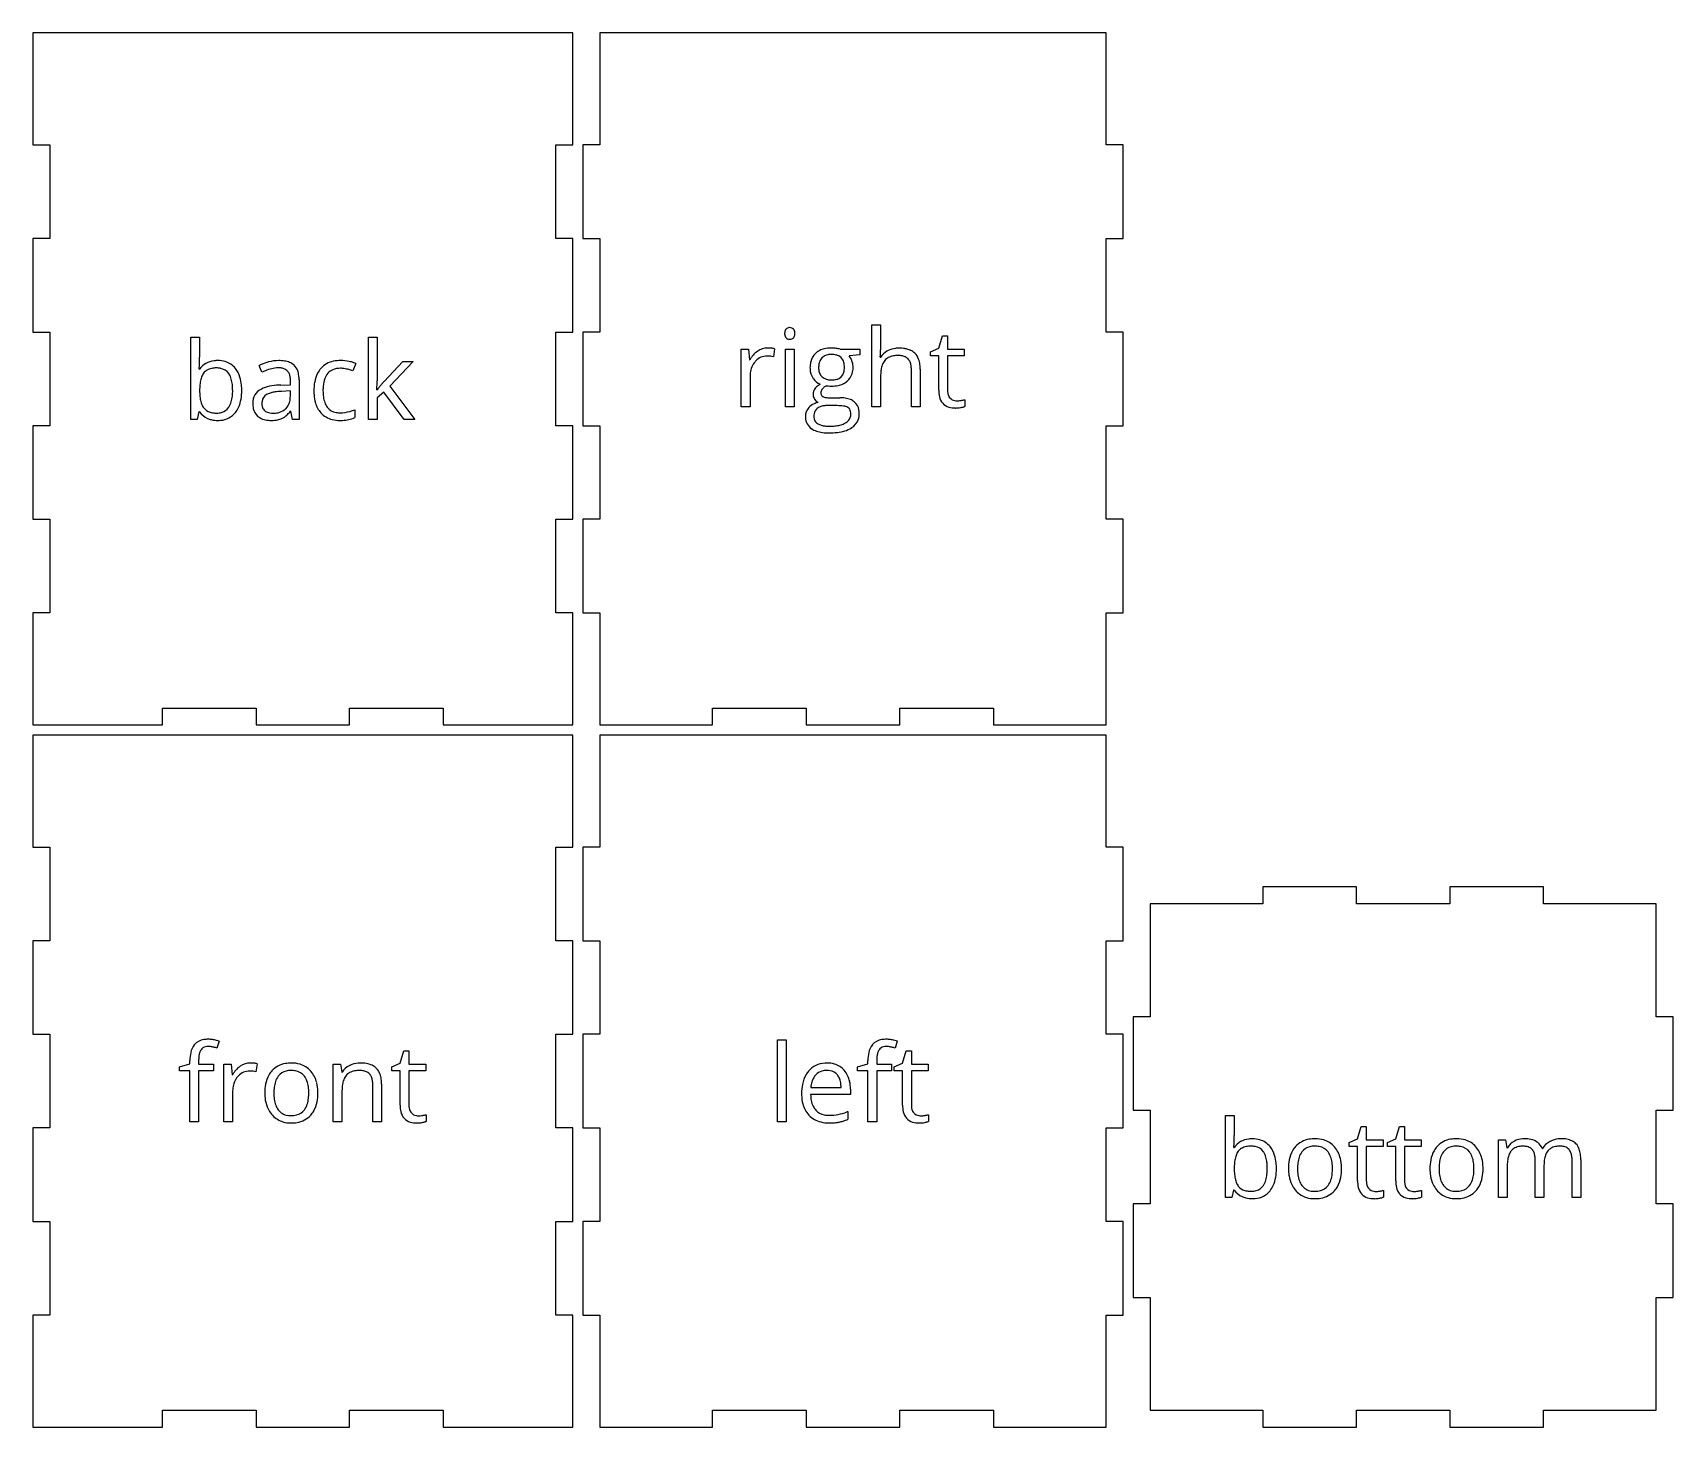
# Model space of a CAD drawing. Header units: inches. Extents: x 0 to 486, y 3 to 416.
import ezdxf

# ---------------------------------------------------------------- set-up
doc = ezdxf.new("R2010")
doc.units = ezdxf.units.IN

msp = doc.modelspace()

# ---------------------------------------------------------------- linework, layer by layer
at = {"layer": 'back_labelLayer'}
for p, q in [((46.83, 301.5), (46.83, 325.81)), ((46.83, 325.81), (49.42, 325.81)), ((49.42, 325.81), (49.42, 319.91)), ((99.47, 301.5), (99.47, 325.81)), ((99.47, 325.81), (102.03, 325.81)), ((102.03, 325.81), (102.03, 312.92)), ((49.3, 316.34), (49.42, 316.34)), ((67.88, 315.45), (67.08, 317.44)), ((95.66, 318.05), (94.86, 315.84)), ((104.08, 312.77), (109.61, 318.63)), ((112.69, 318.63), (105.75, 311.33)), ((109.61, 318.63), (112.69, 318.63)), ((73.45, 311.67), (76.36, 311.77)), ((76.36, 311.77), (76.36, 312.83)), ((78.89, 313.19), (78.89, 301.5)), ((105.75, 311.33), (113.17, 301.5)), ((76.3, 309.92), (73.7, 309.81)), ((76.3, 308.38), (76.3, 309.92)), ((101.91, 310.27), (102.03, 310.27)), ((103.98, 309.59), (102.03, 307.91)), ((102.03, 307.91), (102.03, 301.5)), ((110.03, 301.5), (103.98, 309.59)), ((48.69, 301.5), (46.83, 301.5)), ((49.23, 303.7), (48.69, 301.5)), ((49.42, 303.7), (49.23, 303.7)), ((76.45, 303.94), (76.33, 303.94)), ((76.97, 301.5), (76.45, 303.94)), ((78.89, 301.5), (76.97, 301.5)), ((95.41, 304.38), (95.41, 302.08)), ((102.03, 301.5), (99.47, 301.5)), ((113.17, 301.5), (110.03, 301.5))]:
    msp.add_line(p, q, dxfattribs=at)
for centre, radius, start, end in [((10.39, 319.36), 39.02, 355.7239, 358.1259), ((16.98, 318.9), 32.42, 355.4717, 355.6527), ((-4.66, 319.86), 54.08, 358.1123, 0.0484), ((54.26, 312.97), 5.9, 95.1835, 145.1109), ((53.33, 313.11), 3.45, 120.1403, 142.4249), ((53.83, 312.17), 4.51, 100.4469, 119.6701), ((54.37, 309.45), 7.29, 89.5731, 100.7324), ((54.78, 310.05), 8.86, 89.8743, 96.8145), ((54.46, 310.74), 6, 78.6781, 90.375), ((54.87, 310.98), 7.93, 74.2393, 90.5624), ((54.97, 312.9), 3.78, 35.5408, 79.8011), ((55.4, 312.9), 5.93, 38.5631, 74.067), ((54.05, 311.85), 7.64, 16.4709, 38.4075), ((72.75, 306.91), 11.96, 106.3569, 118.335), ((75.48, 299.84), 17.37, 112.2122, 115.9641), ((73.78, 304.13), 12.75, 103.6226, 112.432), ((73.26, 305.34), 13.61, 104.5162, 106.5489), ((72.89, 306.89), 12.01, 90.0714, 104.6521), ((72.78, 308.32), 8.44, 90.4485, 103.7665), ((72.74, 310.36), 6.41, 83.6507, 90.1753), ((72.94, 307.95), 10.95, 81.568, 90.3249), ((73, 312.51), 4.24, 70.5716, 83.9929), ((73.56, 314.02), 2.63, 42.7295, 71.038), ((73.57, 312.08), 6.78, 68.2274, 81.7494), ((74.45, 314.27), 4.41, 47.8683, 68.2934), ((74.6, 314.56), 4.11, 19.2331, 46.6741), ((72.21, 313.67), 6.65, 6.3379, 19.6815), ((90.72, 311.87), 7.15, 138.655, 152.6854), ((90.37, 312.13), 6.72, 101.4913, 138.3134), ((90.65, 312.24), 4.35, 114.4266, 161.6633), ((91.06, 310.89), 5.75, 88.7194, 112.5668), ((91.18, 308.76), 10.18, 89.5892, 102.1788), ((91.18, 310.89), 5.75, 87.6749, 89.9748), ((91.24, 307.23), 11.7, 77.7702, 89.9475), ((91.1, 309.21), 7.43, 81.691, 87.5079), ((90.63, 305.96), 10.71, 77.2999, 81.7345), ((89.99, 302.96), 13.78, 74.7802, 77.4498), ((90.6, 305.12), 11.54, 68.3294, 74.8831), ((91.02, 306.01), 12.95, 74.6797, 77.9579), ((92.21, 310.35), 8.45, 70.0946, 74.7386), ((93.35, 313.47), 5.13, 63.5034, 70.1862), ((93.9, 314.61), 3.86, 62.9283, 63.1887), ((63.4, 310.4), 13.97, 171.0668, 177.8457), ((57.62, 311.33), 8.11, 160.8926, 171.2334), ((54.16, 312.56), 4.44, 143.3382, 161.256), ((54.55, 312.59), 4.3, 32.7034, 35.5243), ((53.39, 311.93), 5.64, 15.7779, 32.0151), ((49.67, 310.83), 9.51, 6.1649, 16.0396), ((43.89, 310.17), 15.32, 359.7681, 6.3095), ((50.16, 310.63), 11.72, 5.1338, 16.7973), ((45.26, 310.11), 16.65, 359.8779, 5.4094), ((71.89, 302.3), 9.18, 101.3568, 117.0799), ((73.69, 293.86), 17.81, 92.4696, 101.7065), ((74.21, 286.35), 25.34, 91.7165, 92.9095), ((73.32, 313.89), 2.89, 20.4094, 41.4479), ((71.73, 313.28), 4.6, 7.8273, 20.6042), ((68.91, 312.87), 7.45, 359.6933, 8.0036), ((68.68, 313.22), 10.21, 359.8027, 6.6584), ((97.59, 310.05), 14.31, 169.8978, 180.3689), ((92.61, 310.97), 9.24, 153.0875, 170.1051), ((100.3, 310.02), 14.33, 174.531, 180.1549), ((94.71, 310.65), 8.71, 160.1418, 175.1368), ((17.72, 316.17), 84.39, 356.0329, 356.6443), ((51.18, 314.22), 50.88, 356.6325, 357.491), ((71.3, 313.33), 30.74, 357.5042, 358.3307), ((84.75, 312.95), 17.28, 358.2739, 359.8928), ((122.74, 295.09), 25.68, 140.4331, 142.3366), ((133.4, 286.32), 39.48, 139.2799, 140.4703), ((145.72, 275.72), 55.73, 138.3418, 139.2877), ((69.41, 310.09), 19.98, 177.6177, 180.0425), ((66.57, 310.01), 17.15, 179.7763, 185.7075), ((59.81, 309.31), 10.35, 185.5925, 194.2051), ((55.48, 308.19), 5.88, 193.9431, 208.0218), ((53.07, 308.37), 5.95, 326.7105, 343.6662), ((49.6, 309.43), 9.58, 343.4171, 353.6369), ((44.36, 310.05), 14.86, 353.4935, 0.2205), ((52, 309.09), 9.83, 335.8306, 350.8255), ((46.7, 309.99), 15.21, 350.6563, 0.338), ((69.64, 306.42), 4.49, 115.4905, 182.3568), ((71.68, 306.18), 6.53, 179.5457, 192.6949), ((71.97, 306.22), 4.1, 171.2122, 180.2058), ((71.58, 306.17), 3.71, 179.5266, 192.7787), ((70.67, 306.48), 2.77, 120.9734, 172.418), ((71.33, 305.46), 3.98, 113.5887, 121.6805), ((72.3, 303.16), 6.47, 102.7996, 113.2433), ((73.46, 298.21), 11.56, 96.3545, 102.9953), ((74.32, 290.78), 19.04, 91.8565, 96.4478), ((71.89, 307.77), 4.34, 314.1892, 347.427), ((69.71, 308.32), 6.59, 346.9178, 0.2825), ((68.04, 308.38), 8.26, 359.8182, 0.0001), ((98.96, 309.94), 15.68, 179.9389, 183.9815), ((94.74, 309.56), 11.44, 183.5914, 196.3539), ((90.97, 308.41), 7.5, 196.0167, 221.1349), ((98.53, 309.92), 12.56, 179.7041, 188.0744), ((94.01, 309.26), 7.99, 187.9315, 200.3885), ((91.56, 308.35), 5.38, 200.4183, 216.6393), ((-6.74, 317.82), 108.91, 356.0208, 356.055), ((114.56, 301.39), 15.35, 142.3233, 144.7076), ((54.09, 307.05), 5.74, 215.585, 245.8362), ((53.73, 307.3), 3.91, 208.5537, 217.5606), ((53.58, 307.24), 3.76, 218.169, 253.8047), ((54.53, 308.06), 6.85, 245.9802, 255.5456), ((54.28, 309.39), 6.02, 253.1383, 266.8483), ((54.75, 309.05), 7.87, 255.7755, 270.3185), ((54.48, 311.7), 8.34, 266.3776, 270.0511), ((54.54, 308.53), 5.17, 269.3869, 285.8631), ((55.22, 307.35), 6.14, 274.064, 321.4081), ((54.92, 307.14), 3.73, 286.0163, 326.8497), ((54.33, 308.08), 7.29, 321.3162, 335.5436), ((69.48, 305.64), 4.26, 192.0828, 227.4521), ((69.6, 305.81), 4.47, 227.7689, 237.805), ((69.98, 306.5), 5.26, 238.3273, 258.9184), ((70.33, 305.87), 2.42, 192.3264, 222.058), ((70.23, 305.81), 2.31, 222.5805, 229.2547), ((70.55, 306.22), 2.82, 229.7837, 254.2724), ((70.54, 309.15), 7.96, 258.672, 270.4047), ((70.97, 307.62), 4.28, 253.9397, 266.4534), ((71.1, 309.16), 5.83, 266.0783, 270.059), ((71.16, 310.47), 7.14, 269.5792, 282.0414), ((70.79, 310.01), 8.82, 272.9335, 281.4139), ((71.37, 307.23), 5.98, 281.2979, 293.7314), ((71.68, 308.16), 4.77, 281.7121, 306.4594), ((71.8, 306.11), 4.78, 294.3933, 304.7372), ((71.91, 307.78), 4.33, 306.9881, 313.856), ((70.53, 307.92), 6.99, 304.8486, 314.8531), ((67.89, 310.6), 10.75, 314.7445, 321.7072), ((90.22, 307.86), 6.57, 221.7976, 256.802), ((90.53, 307.62), 4.12, 216.9695, 261.3103), ((91, 310.88), 9.69, 256.4244, 270.489), ((90.99, 309.73), 6.28, 260.1359, 270.2692), ((90.97, 314.31), 10.86, 270.2658, 286.2891), ((91.3, 312.07), 10.88, 272.598, 282.1878), ((92.06, 308.66), 7.38, 282.0344, 296.9455), ((90.31, 316.77), 13.41, 286.0461, 292.3654), ((54.81, 309.98), 8.8, 269.9226, 275.5482), ((70.6, 312.86), 11.67, 269.9539, 273.1491), ((91.09, 315.41), 14.22, 269.9655, 272.8643)]:
    msp.add_arc(centre, radius, start, end, dxfattribs=at)
at = {"layer": 'back_outsideCutPath'}
for p, q in [((0, 416), (0, 382.81)), ((160, 416), (0, 416)), ((160, 410.53), (160, 416)), ((160, 382.81), (160, 410.53)), ((0, 382.81), (5, 382.81)), ((5, 382.81), (5, 355.09)), ((155, 355.09), (155, 382.81)), ((155, 382.81), (160, 382.81)), ((5, 355.09), (0, 355.09)), ((0, 355.09), (0, 327.36)), ((160, 355.09), (155, 355.09)), ((160, 327.36), (160, 355.09)), ((0, 327.36), (5, 327.36)), ((5, 327.36), (5, 299.64)), ((155, 299.64), (155, 327.36)), ((155, 327.36), (160, 327.36)), ((5, 299.64), (0, 299.64)), ((0, 299.64), (0, 271.91)), ((160, 299.64), (155, 299.64)), ((160, 271.91), (160, 299.64)), ((0, 271.91), (5, 271.91)), ((5, 271.91), (5, 244.19)), ((155, 244.19), (155, 271.91)), ((155, 271.91), (160, 271.91)), ((5, 244.19), (0, 244.19)), ((0, 244.19), (0, 216.47)), ((160, 244.19), (155, 244.19)), ((160, 211), (160, 244.19)), ((0, 216.47), (0, 211)), ((38.41, 211), (38.41, 216)), ((38.41, 216), (66.14, 216)), ((66.14, 216), (66.14, 211)), ((93.86, 211), (93.86, 216)), ((93.86, 216), (121.59, 216)), ((121.59, 216), (121.59, 211)), ((0, 211), (38.41, 211)), ((66.14, 211), (93.86, 211)), ((121.59, 211), (149.31, 211)), ((149.31, 211), (160, 211))]:
    msp.add_line(p, q, dxfattribs=at)
at = {"layer": 'bottom_labelLayer'}
for p, q in [((353.36, 71), (353.36, 95.31)), ((353.36, 95.31), (355.95, 95.31)), ((355.95, 95.31), (355.95, 89.41)), ((390.03, 87.36), (392.48, 88.44)), ((392.48, 88.44), (393.58, 92.09)), ((393.58, 92.09), (395.08, 92.09)), ((395.08, 92.09), (395.08, 88.13)), ((395.08, 88.13), (400.05, 88.13)), ((400.05, 88.13), (400.05, 86.11)), ((401.33, 87.36), (403.78, 88.44)), ((403.78, 88.44), (404.87, 92.09)), ((404.87, 92.09), (406.37, 92.09)), ((406.37, 92.09), (406.37, 88.13)), ((406.37, 88.13), (411.34, 88.13)), ((411.34, 88.13), (411.34, 86.11)), ((434.22, 71), (434.22, 88.13)), ((434.22, 88.13), (436.33, 88.13)), ((436.33, 88.13), (436.75, 85.78)), ((355.83, 85.84), (355.95, 85.84)), ((390.03, 86.11), (390.03, 87.36)), ((392.48, 86.11), (390.03, 86.11)), ((392.48, 75.92), (392.48, 86.11)), ((400.05, 86.11), (395.08, 86.11)), ((395.08, 86.11), (395.08, 76.03)), ((401.33, 86.11), (401.33, 87.36)), ((403.78, 86.11), (401.33, 86.11)), ((403.78, 75.92), (403.78, 86.11)), ((411.34, 86.11), (406.37, 86.11)), ((406.37, 86.11), (406.37, 76.03)), ((436.75, 85.78), (436.87, 85.78)), ((447.19, 85.53), (447.31, 85.53)), ((436.81, 79.98), (436.81, 71)), ((445.12, 71), (445.12, 82.14)), ((447.72, 80.56), (447.72, 71)), ((456.05, 71), (456.05, 82.14)), ((458.64, 82.17), (458.64, 71)), ((355.77, 73.2), (355.22, 71)), ((355.95, 73.2), (355.77, 73.2)), ((400.17, 73.14), (400.17, 71.16)), ((411.47, 73.14), (411.47, 71.16)), ((355.22, 71), (353.36, 71)), ((436.81, 71), (434.22, 71)), ((447.72, 71), (445.12, 71)), ((458.64, 71), (456.05, 71))]:
    msp.add_line(p, q, dxfattribs=at)
for centre, radius, start, end in [((316.93, 88.86), 39.02, 355.7239, 358.1259), ((301.88, 89.36), 54.08, 358.1123, 0.0484), ((360.79, 82.47), 5.9, 95.1835, 145.1109), ((361.31, 79.55), 8.86, 89.8743, 96.8145), ((361.41, 80.48), 7.93, 74.2393, 90.5624), ((361.93, 82.4), 5.93, 38.5631, 74.067), ((379.21, 81.51), 6.86, 99.1759, 137.9833), ((379.87, 78.36), 10.07, 89.7326, 100.076), ((380.01, 79.72), 8.72, 73.5223, 90.5692), ((380.52, 81.58), 6.79, 41.1446, 73.2134), ((421.13, 81.51), 6.86, 99.1759, 137.9833), ((421.8, 78.36), 10.07, 89.7326, 100.076), ((421.93, 79.72), 8.72, 73.5223, 90.5692), ((422.44, 81.58), 6.79, 41.1446, 73.2134), ((441.27, 83.2), 5.1, 117.121, 149.5424), ((441.79, 82.27), 6.16, 93.8343, 117.5072), ((441.93, 81), 7.44, 89.9662, 94.2831), ((442.02, 79.95), 8.49, 77.5572, 90.5513), ((442.81, 83.34), 5.01, 52.7027, 78.0054), ((452.01, 82.84), 5.42, 119.4042, 150.1829), ((452.61, 81.93), 6.51, 118.2583, 120.0629), ((452.61, 81.86), 6.56, 95.8635, 117.9693), ((452.83, 80.25), 8.19, 89.9197, 96.2617), ((452.9, 79.42), 9.02, 79.9361, 90.3804), ((453.5, 82.68), 5.71, 62.9723, 80.1665), ((454.13, 83.96), 4.27, 44.229, 62.6229), ((323.51, 88.4), 32.42, 355.4717, 355.6527), ((364.15, 80.83), 8.11, 160.8926, 171.2334), ((360.69, 82.06), 4.44, 143.3382, 161.256), ((359.86, 82.61), 3.45, 120.1403, 142.4249), ((360.36, 81.67), 4.51, 100.4469, 119.6701), ((360.9, 78.95), 7.29, 89.5731, 100.7324), ((360.99, 80.24), 6, 78.6781, 90.375), ((361.5, 82.4), 3.78, 35.5408, 79.8011), ((361.08, 82.09), 4.3, 32.7034, 35.5243), ((359.92, 81.43), 5.64, 15.7779, 32.0151), ((356.2, 80.33), 9.51, 6.1649, 16.0396), ((360.58, 81.35), 7.64, 16.4709, 38.4075), ((356.69, 80.14), 11.72, 5.1338, 16.7973), ((380.91, 80.57), 8.81, 150.7111, 169.4695), ((379.45, 81.32), 7.17, 138.1759, 150.2287), ((383.45, 80.27), 8.71, 162.0653, 173.1675), ((380.28, 81.33), 5.36, 142.9026, 162.375), ((379.27, 82.04), 4.13, 103.4685, 142.3119), ((379.79, 80.06), 6.17, 89.4806, 103.8805), ((379.88, 79.69), 6.54, 79.3453, 90.3175), ((380.38, 81.92), 4.27, 37.9578, 80.4006), ((379.5, 81.29), 5.34, 20.0257, 37.4351), ((376.86, 80.32), 8.15, 7.744, 20.069), ((379.54, 80.74), 8.08, 13.5014, 41.0703), ((375.77, 79.75), 11.97, 1.1277, 13.88), ((422.83, 80.57), 8.81, 150.7111, 169.4695), ((421.37, 81.32), 7.17, 138.1759, 150.2287), ((425.38, 80.27), 8.71, 162.0653, 173.1675), ((422.2, 81.33), 5.36, 142.9026, 162.375), ((421.19, 82.04), 4.13, 103.4685, 142.3119), ((421.71, 80.06), 6.17, 89.4806, 103.8805), ((421.8, 79.69), 6.54, 79.3453, 90.3175), ((422.3, 81.92), 4.27, 37.9578, 80.4006), ((421.42, 81.29), 5.34, 20.0257, 37.4351), ((418.78, 80.32), 8.15, 7.744, 20.069), ((421.47, 80.74), 8.08, 13.5014, 41.0703), ((417.7, 79.75), 11.97, 1.1277, 13.88), ((444.6, 81.04), 7.72, 161.0234, 171.4469), ((441.42, 82.16), 4.35, 143.077, 161.3914), ((440.64, 82.69), 3.4, 123.702, 142.3022), ((440.97, 82.11), 4.07, 101.1546, 123.0656), ((441.47, 79.79), 6.44, 89.5573, 101.4832), ((441.52, 80.16), 6.07, 85.5238, 90.0794), ((441.69, 81.92), 4.3, 72.3601, 85.9562), ((442.2, 83.42), 2.72, 41.0611, 72.8994), ((441.85, 83.2), 3.13, 20.7071, 40.0218), ((440.29, 82.6), 4.8, 7.9865, 20.795), ((437.47, 82.18), 7.65, 359.6948, 8.1472), ((443.09, 83.86), 4.43, 22.2098, 51.4971), ((454.79, 81.22), 7.04, 160.8732, 172.5273), ((452.2, 82.15), 4.29, 140.9765, 161.17), ((451.52, 82.65), 3.43, 122.3597, 140.2884), ((451.9, 81.97), 4.22, 101.0032, 121.7841), ((452.4, 79.56), 6.67, 89.5621, 101.2962), ((452.46, 80.21), 6.02, 85.8144, 90.0686), ((452.62, 81.92), 4.3, 72.6395, 86.2568), ((453.11, 83.42), 2.73, 41.0408, 73.1793), ((452.77, 83.2), 3.13, 20.7071, 40.0218), ((451.21, 82.6), 4.8, 7.9865, 20.795), ((448.4, 82.18), 7.65, 359.6948, 8.1472), ((453.95, 83.88), 4.47, 19.5612, 43.3161), ((451.23, 82.86), 7.36, 7.5042, 19.9645), ((446.74, 82.23), 11.9, 359.7107, 7.6907), ((375.94, 79.59), 19.98, 177.6177, 180.0425), ((373.1, 79.51), 17.15, 179.7763, 185.7075), ((369.93, 79.9), 13.97, 171.0668, 177.8457), ((366.34, 78.81), 10.35, 185.5925, 194.2051), ((356.13, 78.93), 9.58, 343.4171, 353.6369), ((350.89, 79.55), 14.86, 353.4935, 0.2205), ((350.43, 79.67), 15.32, 359.7681, 6.3095), ((353.23, 79.49), 15.21, 350.6563, 0.338), ((351.79, 79.61), 16.65, 359.8779, 5.4094), ((385.48, 79.67), 13.47, 169.2443, 180.3881), ((384.99, 79.53), 12.98, 179.7745, 189.0933), ((388.41, 79.64), 13.71, 173.0086, 180.2464), ((387.84, 79.51), 13.13, 179.706, 187.9161), ((376.11, 78.96), 8.92, 342.3616, 353.7538), ((372.12, 79.64), 12.94, 359.7076, 7.8973), ((371.4, 79.53), 13.66, 353.5363, 0.2014), ((374.35, 79.49), 13.4, 349.1762, 0.3863), ((372.53, 79.58), 15.22, 359.9919, 1.542), ((427.4, 79.67), 13.47, 169.2443, 180.3881), ((426.91, 79.53), 12.98, 179.7745, 189.0933), ((430.33, 79.64), 13.71, 173.0086, 180.2464), ((429.76, 79.51), 13.13, 179.706, 187.9161), ((418.03, 78.96), 8.92, 342.3616, 353.7538), ((414.04, 79.64), 12.94, 359.7076, 7.8973), ((413.32, 79.53), 13.66, 353.5363, 0.2014), ((416.27, 79.49), 13.4, 349.1762, 0.3863), ((414.45, 79.58), 15.22, 359.9919, 1.542), ((454.87, 79.99), 18.06, 178.0976, 180.0253), ((449.85, 80.22), 13.03, 171.3042, 178.3502), ((459.12, 80.63), 11.4, 172.3777, 180.183), ((462.23, 80.56), 14.52, 179.8945, 179.9996), ((360.62, 76.55), 5.74, 215.585, 245.8362), ((362.01, 77.69), 5.88, 193.9431, 208.0218), ((360.26, 76.8), 3.91, 208.5537, 217.5606), ((360.11, 76.74), 3.76, 218.169, 253.8047), ((360.81, 78.89), 6.02, 253.1383, 266.8483), ((361.07, 78.03), 5.17, 269.3869, 285.8631), ((361.76, 76.85), 6.14, 274.064, 321.4081), ((361.46, 76.64), 3.73, 286.0163, 326.8497), ((359.6, 77.87), 5.95, 326.7105, 343.6662), ((360.86, 77.58), 7.29, 321.3162, 335.5436), ((358.53, 78.59), 9.83, 335.8306, 350.8255), ((381.66, 78.96), 9.6, 188.9102, 205.3172), ((380.67, 78.55), 8.52, 205.656, 208.4462), ((379.38, 77.76), 7.02, 207.7947, 238.6758), ((383.02, 78.82), 8.27, 187.7639, 200.0977), ((380.37, 77.85), 5.44, 200.0846, 216.9132), ((379.4, 77.15), 4.25, 217.301, 261.7099), ((379.85, 79.3), 6.44, 260.5033, 270.2477), ((379.93, 78.88), 6.02, 269.4482, 284.7256), ((380.41, 77.12), 4.19, 284.5662, 322.6334), ((380.5, 77.67), 6.91, 278.8959, 317.9979), ((379.29, 77.92), 5.57, 323.0089, 342.6391), ((380.25, 77.87), 7.24, 318.144, 329.7566), ((378.86, 78.59), 8.8, 330.2507, 349.4117), ((400.64, 75.83), 8.15, 179.3551, 192.8478), ((396.55, 74.72), 3.92, 190.3818, 253.8772), ((400.3, 76), 5.22, 179.6417, 189.7506), ((398.46, 75.67), 3.35, 189.548, 205.7874), ((397.7, 75.32), 2.52, 206.1294, 221.4084), ((397.61, 75.26), 2.41, 221.5949, 262.3505), ((397.85, 81.35), 8.52, 269.8804, 278.3028), ((397.93, 80.69), 7.86, 278.4157, 279.0079), ((396.97, 86.79), 14.03, 278.959, 280.5104), ((397.88, 81.9), 9.06, 280.4848, 282.6268), ((398.68, 78.35), 5.42, 282.5876, 285.5795), ((399.08, 76.88), 3.89, 285.7237, 286.2564), ((411.93, 75.83), 8.15, 179.3551, 192.8478), ((407.84, 74.72), 3.92, 190.3818, 253.8772), ((411.6, 76), 5.22, 179.6417, 189.7506), ((409.75, 75.67), 3.35, 189.548, 205.7874), ((409, 75.32), 2.52, 206.1294, 221.4084), ((408.91, 75.26), 2.41, 221.5949, 262.3505), ((409.14, 81.35), 8.52, 269.8804, 278.3028), ((409.22, 80.69), 7.86, 278.4157, 279.0079), ((408.27, 86.79), 14.03, 278.959, 280.5104), ((409.18, 81.9), 9.06, 280.4848, 282.6268), ((409.98, 78.35), 5.42, 282.5876, 285.5795), ((410.38, 76.88), 3.89, 285.7237, 286.2564), ((423.58, 78.96), 9.6, 188.9102, 205.3172), ((422.59, 78.55), 8.52, 205.656, 208.4462), ((421.31, 77.76), 7.02, 207.7947, 238.6758), ((424.94, 78.82), 8.27, 187.7639, 200.0977), ((422.29, 77.85), 5.44, 200.0846, 216.9132), ((421.32, 77.15), 4.25, 217.301, 261.7099), ((421.77, 79.3), 6.44, 260.5033, 270.2477), ((421.85, 78.88), 6.02, 269.4482, 284.7256), ((422.33, 77.12), 4.19, 284.5662, 322.6334), ((422.42, 77.67), 6.91, 278.8959, 317.9979), ((421.22, 77.92), 5.57, 323.0089, 342.6391), ((422.17, 77.87), 7.24, 318.144, 329.7566), ((420.79, 78.59), 8.8, 330.2507, 349.4117), ((361.06, 77.56), 6.85, 245.9802, 255.5456), ((361.28, 78.56), 7.87, 255.7755, 270.3185), ((361.01, 81.2), 8.34, 266.3776, 270.0511), ((361.34, 79.49), 8.8, 269.9226, 275.5482), ((379.47, 77.94), 7.22, 238.8116, 253.2428), ((379.75, 79.02), 8.33, 253.5437, 270.4182), ((379.86, 80.76), 10.07, 269.7503, 279.8033), ((397.35, 77.46), 6.77, 253.7848, 270.8853), ((397.82, 76.3), 3.47, 261.3266, 270.1913), ((397.45, 77.34), 6.65, 270.0031, 270.7604), ((397.41, 78.77), 8.09, 270.8932, 275.5484), ((397.11, 81.92), 11.24, 275.526, 279.2939), ((397.38, 80.4), 9.7, 279.1863, 280.1143), ((397.82, 78.04), 7.3, 280.007, 283.3735), ((398.47, 75.32), 4.51, 283.3069, 288.1198), ((399.08, 73.46), 2.55, 287.9888, 295.3048), ((408.65, 77.46), 6.77, 253.7848, 270.8853), ((409.11, 76.3), 3.47, 261.3266, 270.1913), ((408.75, 77.34), 6.65, 270.0031, 270.7604), ((408.71, 78.77), 8.09, 270.8932, 275.5484), ((408.41, 81.92), 11.24, 275.526, 279.2939), ((408.68, 80.4), 9.7, 279.1863, 280.1143), ((409.11, 78.04), 7.3, 280.007, 283.3735), ((409.76, 75.32), 4.51, 283.3069, 288.1198), ((410.38, 73.46), 2.55, 287.9888, 295.3048), ((421.4, 77.94), 7.22, 238.8116, 253.2428), ((421.67, 79.02), 8.33, 253.5437, 270.4182), ((421.78, 80.76), 10.07, 269.7503, 279.8033)]:
    msp.add_arc(centre, radius, start, end, dxfattribs=at)
at = {"layer": 'bottom_outsideCutPath'}
for p, q in [((392.14, 163), (364.41, 163)), ((364.41, 163), (364.41, 158)), ((392.14, 158), (392.14, 163)), ((447.59, 163), (419.86, 163)), ((419.86, 163), (419.86, 158)), ((447.59, 158), (447.59, 163)), ((331, 158), (331, 124.59)), ((336.69, 158), (331, 158)), ((364.41, 158), (336.69, 158)), ((419.86, 158), (392.14, 158)), ((481, 158), (447.59, 158)), ((481, 152.31), (481, 158)), ((481, 124.59), (481, 152.31)), ((331, 124.59), (326, 124.59)), ((326, 124.59), (326, 96.86)), ((486, 124.59), (481, 124.59)), ((486, 96.86), (486, 124.59)), ((326, 96.86), (331, 96.86)), ((331, 96.86), (331, 69.14)), ((481, 69.14), (481, 96.86)), ((481, 96.86), (486, 96.86)), ((331, 69.14), (326, 69.14)), ((326, 69.14), (326, 41.41)), ((486, 69.14), (481, 69.14)), ((486, 41.41), (486, 69.14)), ((326, 41.41), (331, 41.41)), ((331, 41.41), (331, 13.69)), ((481, 8), (481, 41.41)), ((481, 41.41), (486, 41.41)), ((331, 13.69), (331, 8)), ((331, 8), (364.41, 8)), ((364.41, 8), (364.41, 3)), ((392.14, 3), (392.14, 8)), ((392.14, 8), (419.86, 8)), ((419.86, 8), (419.86, 3)), ((447.59, 3), (447.59, 8)), ((447.59, 8), (475.31, 8)), ((475.31, 8), (481, 8)), ((364.41, 3), (392.14, 3)), ((419.86, 3), (447.59, 3))]:
    msp.add_line(p, q, dxfattribs=at)
at = {"layer": 'front_labelLayer'}
for p, q in [((55.24, 117.35), (54.57, 115.27)), ((108.84, 110.85), (109.93, 114.51)), ((109.93, 114.51), (111.43, 114.51)), ((111.43, 114.51), (111.43, 110.54)), ((43.48, 109.7), (46.54, 110.63)), ((43.48, 108.52), (43.48, 109.7)), ((46.54, 108.52), (43.48, 108.52)), ((46.54, 110.63), (46.54, 111.59)), ((46.54, 93.41), (46.54, 108.52)), ((49.13, 111.65), (49.13, 110.54)), ((49.13, 110.54), (53.49, 110.54)), ((53.49, 108.52), (49.13, 108.52)), ((49.13, 108.52), (49.13, 93.41)), ((53.49, 110.54), (53.49, 108.52)), ((56.62, 93.41), (56.62, 110.54)), ((56.62, 110.54), (58.76, 110.54)), ((58.76, 110.54), (59.05, 107.37)), ((59.05, 107.37), (59.18, 107.37)), ((66.48, 110.66), (66.12, 108.26)), ((89.01, 93.41), (89.01, 110.54)), ((89.01, 110.54), (91.12, 110.54)), ((91.12, 110.54), (91.54, 108.2)), ((91.54, 108.2), (91.66, 108.2)), ((106.38, 109.77), (108.84, 110.85)), ((106.38, 108.52), (106.38, 109.77)), ((108.84, 108.52), (106.38, 108.52)), ((108.84, 98.34), (108.84, 108.52)), ((111.43, 110.54), (116.4, 110.54)), ((116.4, 108.52), (111.43, 108.52)), ((111.43, 108.52), (111.43, 98.45)), ((116.4, 110.54), (116.4, 108.52)), ((59.21, 102.6), (59.21, 93.41)), ((91.6, 102.4), (91.6, 93.41)), ((100.73, 93.41), (100.73, 104.49)), ((103.32, 104.59), (103.32, 93.41)), ((49.13, 93.41), (46.54, 93.41)), ((59.21, 93.41), (56.62, 93.41)), ((91.6, 93.41), (89.01, 93.41)), ((103.32, 93.41), (100.73, 93.41)), ((116.52, 95.56), (116.52, 93.57))]:
    msp.add_line(p, q, dxfattribs=at)
for centre, radius, start, end in [((51.3, 113.28), 4.55, 98.2552, 139.6203), ((52.01, 110.02), 7.88, 89.6697, 99.9314), ((52.01, 109.55), 8.35, 81.5641, 89.7017), ((51.42, 105.45), 12.49, 75.974, 81.6565), ((50.42, 101.27), 16.79, 73.2964, 76.0946), ((57.05, 111.71), 10.51, 167.5776, 180.6587), ((52.11, 112.86), 5.44, 141.7434, 168.2322), ((61.38, 111.65), 12.25, 178.1973, 180.0231), ((58.03, 111.8), 8.89, 171.6528, 178.4384), ((54.47, 112.33), 5.3, 161.8437, 171.7847), ((52.3, 113.06), 3, 145.0689, 162.1802), ((51.66, 113.47), 2.25, 102.7677, 144.338), ((51.98, 112.26), 3.5, 89.4859, 103.4197), ((51.99, 110.18), 5.58, 83.0761, 89.7927), ((51.65, 107.44), 8.34, 76.5183, 83.0217), ((50.67, 103.3), 12.6, 71.9613, 76.5918), ((66.81, 103.07), 8.76, 139.4139, 150.6033), ((65.24, 104.41), 6.69, 124.2321, 139.4161), ((65.32, 102.76), 6.15, 135.6209, 138.8377), ((64.21, 104), 4.49, 89.6335, 137.0881), ((64.4, 105.68), 5.17, 89.6797, 124.4406), ((64.24, 102.41), 6.08, 87.3436, 89.966), ((64.46, 98.94), 11.91, 84.9923, 90.1281), ((64.13, 100.53), 7.96, 81.5884, 87.1917), ((63.63, 97.1), 11.43, 77.4454, 81.636), ((64.74, 102.15), 8.69, 78.4892, 85.0266), ((77.62, 102.99), 8.81, 150.7111, 169.4695), ((76.16, 103.74), 7.17, 138.1759, 150.2287), ((75.92, 103.92), 6.86, 99.1759, 137.9833), ((76.99, 103.74), 5.36, 142.9026, 162.375), ((75.98, 104.45), 4.13, 103.4685, 142.3119), ((76.59, 100.78), 10.07, 89.7326, 100.076), ((76.5, 102.48), 6.17, 89.4806, 103.8805), ((76.59, 102.11), 6.54, 79.3453, 90.3175), ((76.72, 102.14), 8.72, 73.5223, 90.5692), ((77.09, 104.33), 4.27, 37.9578, 80.4006), ((77.23, 103.99), 6.79, 41.1446, 73.2134), ((76.21, 103.71), 5.34, 20.0257, 37.4351), ((76.25, 103.16), 8.08, 13.5014, 41.0703), ((96.1, 105.39), 5.25, 116.9443, 147.6526), ((96.11, 104.48), 4.24, 140.1519, 160.3146), ((95.62, 104.81), 3.66, 118.5439, 139.1927), ((96.65, 104.47), 6.32, 115.8072, 117.6067), ((96.18, 103.71), 4.89, 100.1176, 118.1603), ((96.93, 103.82), 7.02, 94.3227, 115.5454), ((96.73, 100.8), 7.85, 89.5933, 100.3718), ((97.1, 102.36), 8.49, 89.9579, 94.7109), ((96.81, 101.77), 6.88, 84.0198, 90.1511), ((97.16, 100.61), 10.24, 80.5585, 90.3538), ((97.07, 103.99), 4.65, 71.0828, 84.3691), ((97.65, 105.61), 2.92, 43.3791, 71.5386), ((97.8, 104.32), 6.48, 65.1094, 80.7638), ((97.49, 105.54), 3.09, 22.7025, 42.342), ((98.55, 105.98), 4.66, 46.5584, 64.8782), ((98.61, 106.15), 4.5, 19.3849, 45.5997), ((96.01, 105.17), 7.27, 6.9634, 19.8363), ((67.08, 102.61), 7.87, 173.6908, 180.0883), ((65.15, 102.92), 5.92, 138.9576, 174.5422), ((82.19, 102.08), 13.47, 169.2443, 180.3881), ((85.12, 102.05), 13.71, 173.0086, 180.2464), ((80.17, 102.68), 8.71, 162.0653, 173.1675), ((73.57, 102.74), 8.15, 7.744, 20.069), ((68.83, 102.06), 12.94, 359.7076, 7.8973), ((72.49, 102.17), 11.97, 1.1277, 13.88), ((69.24, 101.99), 15.22, 359.9919, 1.542), ((108.22, 102.41), 16.62, 178.081, 180.0237), ((103.86, 102.6), 12.25, 171.1766, 178.3218), ((99.05, 103.38), 7.38, 159.9534, 171.3801), ((96.11, 104.97), 4.58, 8.4931, 22.658), ((93.39, 104.53), 7.33, 359.6714, 8.6877), ((92, 104.63), 11.32, 359.7631, 7.2116), ((81.7, 101.94), 12.98, 179.7745, 189.0933), ((78.37, 101.38), 9.6, 188.9102, 205.3172), ((77.38, 100.96), 8.52, 205.656, 208.4462), ((84.55, 101.93), 13.13, 179.706, 187.9161), ((79.73, 101.23), 8.27, 187.7639, 200.0977), ((77.08, 100.26), 5.44, 200.0846, 216.9132), ((76.01, 100.33), 5.57, 323.0089, 342.6391), ((72.82, 101.38), 8.92, 342.3616, 353.7538), ((68.11, 101.94), 13.66, 353.5363, 0.2014), ((75.57, 101), 8.8, 330.2507, 349.4117), ((71.06, 101.9), 13.4, 349.1762, 0.3863), ((116.99, 98.24), 8.15, 179.3551, 192.8478), ((116.65, 98.41), 5.22, 179.6417, 189.7506), ((114.81, 98.08), 3.35, 189.548, 205.7874), ((76.1, 100.18), 7.02, 207.7947, 238.6758), ((76.19, 100.36), 7.22, 238.8116, 253.2428), ((76.11, 99.57), 4.25, 217.301, 261.7099), ((76.46, 101.43), 8.33, 253.5437, 270.4182), ((76.56, 101.72), 6.44, 260.5033, 270.2477), ((76.57, 103.17), 10.07, 269.7503, 279.8033), ((76.64, 101.3), 6.02, 269.4482, 284.7256), ((77.12, 99.53), 4.19, 284.5662, 322.6334), ((77.21, 100.08), 6.91, 278.8959, 317.9979), ((76.96, 100.28), 7.24, 318.144, 329.7566), ((112.9, 97.14), 3.92, 190.3818, 253.8772), ((114.05, 97.73), 2.52, 206.1294, 221.4084), ((113.7, 99.88), 6.77, 253.7848, 270.8853), ((113.97, 97.67), 2.41, 221.5949, 262.3505), ((114.17, 98.71), 3.47, 261.3266, 270.1913), ((113.8, 99.75), 6.65, 270.0031, 270.7604), ((113.77, 101.19), 8.09, 270.8932, 275.5484), ((114.2, 103.76), 8.52, 269.8804, 278.3028), ((113.47, 104.33), 11.24, 275.526, 279.2939), ((113.73, 102.81), 9.7, 279.1863, 280.1143), ((114.28, 103.1), 7.86, 278.4157, 279.0079), ((114.17, 100.45), 7.3, 280.007, 283.3735), ((113.32, 109.2), 14.03, 278.959, 280.5104), ((114.82, 97.74), 4.51, 283.3069, 288.1198), ((114.23, 104.32), 9.06, 280.4848, 282.6268), ((115.03, 100.77), 5.42, 282.5876, 285.5795), ((115.43, 95.88), 2.55, 287.9888, 295.3048), ((115.43, 99.29), 3.89, 285.7237, 286.2564)]:
    msp.add_arc(centre, radius, start, end, dxfattribs=at)
at = {"layer": 'front_outsideCutPath'}
for p, q in [((0, 208), (0, 174.81)), ((160, 208), (0, 208)), ((160, 202.53), (160, 208)), ((160, 174.81), (160, 202.53)), ((0, 174.81), (5, 174.81)), ((5, 174.81), (5, 147.09)), ((155, 147.09), (155, 174.81)), ((155, 174.81), (160, 174.81)), ((5, 147.09), (0, 147.09)), ((0, 147.09), (0, 119.36)), ((160, 147.09), (155, 147.09)), ((160, 119.36), (160, 147.09)), ((0, 119.36), (5, 119.36)), ((5, 119.36), (5, 91.64)), ((155, 91.64), (155, 119.36)), ((155, 119.36), (160, 119.36)), ((5, 91.64), (0, 91.64)), ((0, 91.64), (0, 63.91)), ((160, 91.64), (155, 91.64)), ((160, 63.91), (160, 91.64)), ((0, 63.91), (5, 63.91)), ((5, 63.91), (5, 36.19)), ((155, 36.19), (155, 63.91)), ((155, 63.91), (160, 63.91)), ((5, 36.19), (0, 36.19)), ((0, 36.19), (0, 8.47)), ((160, 36.19), (155, 36.19)), ((160, 3), (160, 36.19)), ((0, 8.47), (0, 3)), ((38.41, 3), (38.41, 8)), ((38.41, 8), (66.14, 8)), ((66.14, 8), (66.14, 3)), ((93.86, 3), (93.86, 8)), ((93.86, 8), (121.59, 8)), ((121.59, 8), (121.59, 3)), ((0, 3), (38.41, 3)), ((66.14, 3), (93.86, 3)), ((121.59, 3), (149.31, 3)), ((149.31, 3), (160, 3))]:
    msp.add_line(p, q, dxfattribs=at)
at = {"layer": 'left_labelLayer'}
for p, q in [((220.62, 93.41), (220.62, 117.73)), ((220.62, 117.73), (223.21, 117.73)), ((223.21, 117.73), (223.21, 93.41)), ((256.13, 117.35), (255.46, 115.27)), ((257.7, 110.85), (258.79, 114.51)), ((258.79, 114.51), (260.29, 114.51)), ((260.29, 114.51), (260.29, 110.54)), ((244.37, 109.7), (247.43, 110.63)), ((244.37, 108.52), (244.37, 109.7)), ((247.43, 108.52), (244.37, 108.52)), ((247.43, 110.63), (247.43, 111.59)), ((247.43, 93.41), (247.43, 108.52)), ((250.02, 111.65), (250.02, 110.54)), ((250.02, 110.54), (254.38, 110.54)), ((254.38, 108.52), (250.02, 108.52)), ((250.02, 108.52), (250.02, 93.41)), ((254.38, 110.54), (254.38, 108.52)), ((255.24, 109.77), (257.7, 110.85)), ((255.24, 108.52), (255.24, 109.77)), ((257.7, 108.52), (255.24, 108.52)), ((257.7, 98.34), (257.7, 108.52)), ((260.29, 110.54), (265.26, 110.54)), ((265.26, 108.52), (260.29, 108.52)), ((260.29, 108.52), (260.29, 98.45)), ((265.26, 110.54), (265.26, 108.52)), ((230.51, 103.62), (239.46, 103.62)), ((242.24, 103.15), (242.24, 101.51)), ((242.24, 101.51), (230.45, 101.51)), ((223.21, 93.41), (220.62, 93.41)), ((241.51, 96.52), (241.51, 94.21)), ((250.02, 93.41), (247.43, 93.41)), ((265.38, 95.56), (265.38, 93.57))]:
    msp.add_line(p, q, dxfattribs=at)
for centre, radius, start, end in [((252.19, 113.28), 4.55, 98.2552, 139.6203), ((252.9, 110.02), 7.88, 89.6697, 99.9314), ((252.9, 109.55), 8.35, 81.5641, 89.7017), ((252.31, 105.45), 12.49, 75.974, 81.6565), ((251.31, 101.27), 16.79, 73.2964, 76.0946), ((257.94, 111.71), 10.51, 167.5776, 180.6587), ((253, 112.86), 5.44, 141.7434, 168.2322), ((262.27, 111.65), 12.25, 178.1973, 180.0231), ((258.92, 111.8), 8.89, 171.6528, 178.4384), ((255.37, 112.33), 5.3, 161.8437, 171.7847), ((253.19, 113.06), 3, 145.0689, 162.1802), ((252.55, 113.47), 2.25, 102.7677, 144.338), ((252.87, 112.26), 3.5, 89.4859, 103.4197), ((252.88, 110.18), 5.58, 83.0761, 89.7927), ((252.54, 107.44), 8.34, 76.5183, 83.0217), ((251.56, 103.3), 12.6, 71.9613, 76.5918), ((236.93, 102.83), 9.08, 149.4071, 169.1854), ((235.69, 103.49), 7.68, 140.1056, 148.9067), ((234.93, 104.19), 6.65, 92.4763, 140.5386), ((235.77, 103.91), 5.12, 138.0995, 160.5866), ((234.88, 104.69), 3.95, 106.4657, 137.9176), ((235.19, 103.57), 5.11, 89.4422, 106.209), ((235.27, 101.68), 9.17, 89.9638, 93.9176), ((235.27, 103.35), 5.33, 79.6469, 90.291), ((235.35, 102.95), 7.9, 74.2126, 90.545), ((235.65, 105.09), 3.55, 40.0823, 80.6243), ((235.84, 104.77), 6.01, 41.2065, 74.0233), ((235.28, 104.81), 4.01, 23.4821, 39.7072), ((235.16, 104.12), 6.95, 41.1643, 41.5282), ((234.89, 103.96), 7.27, 11.4922, 40.7735), ((241.38, 101.93), 13.62, 168.9539, 180.3843), ((240.27, 102.72), 9.8, 172.1545, 174.7616), ((238.03, 103.08), 7.54, 160.3353, 172.5315), ((233.78, 104.18), 5.64, 8.7342, 23.2772), ((230.62, 103.67), 8.84, 359.6745, 8.9224), ((231.67, 103.22), 10.57, 359.6208, 11.9306), ((242.57, 101.83), 14.82, 179.9887, 181.7991), ((239.24, 101.64), 11.48, 181.3575, 194.492), ((235.53, 100.63), 7.63, 194.0877, 223.0538), ((240.85, 101.72), 10.41, 181.1447, 190.8007), ((237.18, 100.99), 6.67, 190.6006, 206.0275), ((235.56, 100.22), 4.87, 206.295, 222.5558), ((265.85, 98.24), 8.15, 179.3551, 192.8478), ((265.51, 98.41), 5.22, 179.6417, 189.7506), ((263.67, 98.08), 3.35, 189.548, 205.7874), ((235.13, 100.33), 7.14, 223.5466, 256.1957), ((235.41, 100.15), 4.71, 223.0645, 258.1401), ((235.86, 103.18), 10.08, 256.0088, 270.4848), ((235.99, 102.51), 7.14, 257.5312, 270.4319), ((235.96, 114.23), 21.13, 269.9669, 271.9931), ((235.99, 109.07), 13.7, 270.1984, 292.209), ((236.16, 109.14), 16.03, 271.912, 275.9727), ((236.71, 104.02), 10.89, 275.9054, 281.6604), ((236.43, 105.01), 11.91, 281.9936, 287.8851), ((235.3, 108.49), 15.57, 287.9023, 293.4862), ((235.33, 110.96), 15.7, 291.8255, 293.1613), ((261.76, 97.14), 3.92, 190.3818, 253.8772), ((262.91, 97.73), 2.52, 206.1294, 221.4084), ((262.56, 99.88), 6.77, 253.7848, 270.8853), ((262.83, 97.67), 2.41, 221.5949, 262.3505), ((263.03, 98.71), 3.47, 261.3266, 270.1913), ((262.66, 99.75), 6.65, 270.0031, 270.7604), ((262.63, 101.19), 8.09, 270.8932, 275.5484), ((263.06, 103.76), 8.52, 269.8804, 278.3028), ((262.33, 104.33), 11.24, 275.526, 279.2939), ((262.59, 102.81), 9.7, 279.1863, 280.1143), ((263.14, 103.1), 7.86, 278.4157, 279.0079), ((263.03, 100.45), 7.3, 280.007, 283.3735), ((262.18, 109.2), 14.03, 278.959, 280.5104), ((263.68, 97.74), 4.51, 283.3069, 288.1198), ((263.09, 104.32), 9.06, 280.4848, 282.6268), ((263.89, 100.77), 5.42, 282.5876, 285.5795), ((264.29, 95.88), 2.55, 287.9888, 295.3048), ((264.29, 99.29), 3.89, 285.7237, 286.2564)]:
    msp.add_arc(centre, radius, start, end, dxfattribs=at)
at = {"layer": 'left_outsideCutPath'}
for p, q in [((168, 208), (168, 174.81)), ((318, 208), (168, 208)), ((318, 202.53), (318, 208)), ((318, 174.81), (318, 202.53)), ((168, 174.81), (163, 174.81)), ((163, 174.81), (163, 147.09)), ((323, 174.81), (318, 174.81)), ((323, 147.09), (323, 174.81)), ((163, 147.09), (168, 147.09)), ((168, 147.09), (168, 119.36)), ((318, 119.36), (318, 147.09)), ((318, 147.09), (323, 147.09)), ((168, 119.36), (163, 119.36)), ((163, 119.36), (163, 91.64)), ((323, 119.36), (318, 119.36)), ((323, 91.64), (323, 119.36)), ((163, 91.64), (168, 91.64)), ((168, 91.64), (168, 63.91)), ((318, 63.91), (318, 91.64)), ((318, 91.64), (323, 91.64)), ((168, 63.91), (163, 63.91)), ((163, 63.91), (163, 36.19)), ((323, 63.91), (318, 63.91)), ((323, 36.19), (323, 63.91)), ((163, 36.19), (168, 36.19)), ((168, 36.19), (168, 8.47)), ((318, 3), (318, 36.19)), ((318, 36.19), (323, 36.19)), ((168, 8.47), (168, 3)), ((201.41, 3), (201.41, 8)), ((201.41, 8), (229.14, 8)), ((229.14, 8), (229.14, 3)), ((256.86, 3), (256.86, 8)), ((256.86, 8), (284.59, 8)), ((284.59, 8), (284.59, 3)), ((168, 3), (201.41, 3)), ((229.14, 3), (256.86, 3)), ((284.59, 3), (312.31, 3)), ((312.31, 3), (318, 3))]:
    msp.add_line(p, q, dxfattribs=at)
at = {"layer": 'right_labelLayer'}
for p, q in [((248.59, 305.19), (248.59, 329.5)), ((248.59, 329.5), (251.18, 329.5)), ((251.18, 329.5), (251.18, 322.14)), ((268.41, 322.63), (269.51, 326.28)), ((269.51, 326.28), (271.01, 326.28)), ((271.01, 326.28), (271.01, 322.31)), ((209.9, 305.19), (209.9, 322.31)), ((209.9, 322.31), (212.04, 322.31)), ((212.04, 322.31), (212.34, 319.14)), ((219.76, 322.44), (219.4, 320.03)), ((222.96, 305.19), (222.96, 322.31)), ((222.96, 322.31), (225.55, 322.31)), ((225.55, 322.31), (225.55, 305.19)), ((239.15, 322.31), (245.07, 322.31)), ((245.07, 322.31), (245.07, 320.67)), ((265.96, 321.55), (268.41, 322.63)), ((265.96, 320.3), (265.96, 321.55)), ((271.01, 322.31), (275.98, 322.31)), ((275.98, 322.31), (275.98, 320.3)), ((212.34, 319.14), (212.46, 319.14)), ((245.07, 320.67), (241.9, 320.3)), ((251.05, 319.94), (251.21, 319.94)), ((260.3, 305.19), (260.3, 316.27)), ((262.9, 316.36), (262.9, 305.19)), ((268.41, 320.3), (265.96, 320.3)), ((268.41, 310.11), (268.41, 320.3)), ((275.98, 320.3), (271.01, 320.3)), ((271.01, 320.3), (271.01, 310.22)), ((212.49, 314.38), (212.49, 305.19)), ((251.18, 314.14), (251.18, 305.19)), ((236.05, 307.91), (239.09, 307.91)), ((276.1, 307.33), (276.1, 305.34)), ((212.49, 305.19), (209.9, 305.19)), ((225.55, 305.19), (222.96, 305.19)), ((238.26, 305.58), (235.15, 305.58)), ((251.18, 305.19), (248.59, 305.19)), ((262.9, 305.19), (260.3, 305.19))]:
    msp.add_line(p, q, dxfattribs=at)
for centre, radius, start, end in [((225.62, 326.97), 2.87, 170.8452, 180.3545), ((225.8, 326.95), 3.06, 179.8806, 185.3686), ((224.86, 326.84), 2.11, 184.9926, 198.2041), ((224.54, 327.15), 1.78, 155.9679, 171.0516), ((224.13, 326.59), 1.34, 197.7934, 224.8942), ((224.02, 327.38), 1.21, 133.788, 155.9171), ((224.21, 327.17), 1.5, 92.6446, 133.4711), ((224.21, 326.68), 1.46, 225.1301, 249.9001), ((224.27, 326.69), 1.98, 89.9693, 93.7641), ((224.3, 327.14), 1.53, 46.3709, 90.8879), ((224.3, 326.73), 1.51, 269.1788, 314.2807), ((224.45, 327.3), 1.31, 17.7252, 46.4473), ((224.48, 326.56), 1.27, 313.6154, 332.2677), ((224.1, 326.75), 1.69, 332.6322, 350.0706), ((223.74, 327.06), 2.06, 4.9428, 18.1901), ((223.12, 326.93), 2.68, 349.8345, 0.3891), ((222.84, 326.96), 2.97, 359.8848, 5.3181), ((218.52, 316.19), 6.69, 124.2321, 139.4161), ((217.68, 317.45), 5.17, 89.6797, 124.4406), ((217.74, 310.72), 11.91, 84.9923, 90.1281), ((218.02, 313.92), 8.69, 78.4892, 85.0266), ((224.26, 326.87), 1.65, 250.5, 270.5979), ((235.27, 317.46), 4.93, 132.3288, 167.3341), ((235.6, 316.98), 5.51, 106.2189, 131.5378), ((236.44, 314.25), 8.36, 93.633, 106.5409), ((236.71, 311.17), 11.46, 89.938, 94.0268), ((236.76, 312.68), 9.94, 82.5852, 90.185), ((237.06, 315.03), 7.57, 74.0089, 82.5694), ((235.77, 321.81), 15.4, 354.9829, 357.8943), ((227.85, 322.11), 23.33, 357.8674, 0.0683), ((255.6, 317.19), 5.18, 119.8316, 147.9726), ((256.23, 316.23), 6.33, 116.6658, 120.4183), ((256.35, 315.92), 6.66, 96.6653, 116.3783), ((256.6, 314.18), 8.42, 89.8927, 96.9959), ((256.68, 312.07), 10.52, 80.6863, 90.3537), ((257.34, 315.92), 6.61, 65.6023, 80.8844), ((258.12, 317.7), 4.68, 46.7401, 65.4131), ((258.18, 317.87), 4.52, 19.2204, 45.7661), ((220.09, 314.84), 8.76, 139.4139, 150.6033), ((218.44, 314.69), 5.92, 138.9576, 174.5422), ((218.6, 314.53), 6.15, 135.6209, 138.8377), ((217.49, 315.77), 4.49, 89.6335, 137.0881), ((217.52, 314.18), 6.08, 87.3436, 89.966), ((217.41, 312.31), 7.96, 81.5884, 87.1917), ((216.91, 308.87), 11.43, 77.4454, 81.636), ((237.75, 316.83), 7.49, 166.8196, 180.4839), ((236.8, 316.76), 6.54, 179.9759, 183.6207), ((235.63, 316.63), 5.36, 183.0161, 212.3123), ((239.64, 316.84), 6.82, 175.3393, 180.0864), ((237.88, 316.79), 5.06, 179.5618, 191.6529), ((237.67, 317.03), 4.84, 162.5912, 175.7343), ((236.03, 317.57), 3.11, 135.584, 163.0016), ((235.92, 317.64), 2.99, 122.5211, 134.9967), ((236.19, 317.15), 3.55, 101.062, 121.9739), ((236.58, 315.29), 5.44, 89.5859, 101.3334), ((236.69, 315.09), 5.64, 76.1095, 90.7028), ((237.41, 317.69), 2.95, 13.9536, 77.6674), ((234.88, 316.95), 5.58, 359.1806, 15.0432), ((235.21, 316.81), 5.25, 345.4362, 0.7466), ((238.59, 317.68), 4.22, 29.4584, 38.3577), ((236.87, 316.7), 6.2, 23.1846, 29.5422), ((235.23, 315.97), 8, 21.2506, 23.349), ((238.02, 317.08), 4.99, 6.8505, 20.9872), ((237.08, 316.81), 5.95, 342.565, 0.5958), ((236.62, 316.89), 6.41, 359.8711, 7.0432), ((241.01, 321.35), 10.15, 351.9713, 354.9619), ((263.59, 314.34), 12.41, 171.3202, 178.3407), ((258.75, 315.11), 7.51, 160.1567, 171.5313), ((255.76, 316.22), 4.32, 140.6208, 160.5049), ((255.19, 316.6), 3.63, 118.4551, 139.6706), ((255.76, 315.49), 4.88, 100.1068, 118.0847), ((256.31, 312.57), 7.85, 89.5919, 100.3595), ((256.39, 313.55), 6.88, 84.0198, 90.1511), ((256.65, 315.76), 4.65, 71.0828, 84.3691), ((257.23, 317.38), 2.92, 43.3791, 71.5386), ((257.07, 317.31), 3.09, 22.7025, 42.342), ((255.69, 316.74), 4.58, 8.4931, 22.658), ((252.97, 316.31), 7.33, 359.6714, 8.6877), ((255.57, 316.9), 7.29, 6.4734, 19.6468), ((251.68, 316.4), 11.22, 359.7945, 6.7744), ((220.37, 314.39), 7.87, 173.6908, 180.0883), ((235.85, 316.79), 5.64, 212.4714, 215.8875), ((235, 316.11), 4.55, 215.1641, 247.4748), ((234.69, 308.37), 3.71, 132.7259, 144.148), ((236.08, 306.88), 5.75, 125.2213, 132.8656), ((237.48, 304.94), 8.15, 121.2352, 125.3795), ((236.12, 316.41), 3.26, 191.3555, 213.366), ((235.7, 316.17), 2.77, 213.9574, 227.7972), ((236.07, 316.61), 3.35, 228.2621, 254.7341), ((237.27, 307.39), 4.62, 117.3935, 128.4095), ((236.43, 318.41), 7.04, 259.4963, 263.3904), ((236.54, 318.22), 5.03, 254.4017, 267.4349), ((236.57, 319.7), 8.34, 263.4837, 270.1272), ((236.66, 319.87), 6.68, 267.0155, 270.0323), ((236.59, 322.62), 11.27, 269.9692, 272.9312), ((236.74, 318.84), 5.65, 269.2257, 284.3773), ((236.79, 319.92), 8.56, 272.5335, 285.258), ((237.51, 316.15), 2.86, 282.7797, 346.4829), ((237.56, 317.23), 5.75, 284.9316, 310.6223), ((238.17, 316.51), 4.81, 310.6098, 342.0924), ((267.92, 314.15), 16.74, 178.108, 180.023), ((234.15, 308.93), 2.97, 161.7226, 180.4843), ((234.16, 308.91), 2.98, 179.9836, 182.9377), ((233.59, 308.84), 2.4, 182.1767, 215.3415), ((233.82, 309.02), 2.63, 144.4963, 161.3351), ((234.09, 300.26), 6.42, 102.2871, 114.1173), ((234.23, 309.31), 3.2, 215.465, 217.1748), ((233.84, 308.98), 2.69, 216.5861, 245.4969), ((235.44, 309.29), 1.95, 147.5369, 180.2592), ((234.84, 309.26), 1.34, 179.2919, 198.3581), ((234.58, 309.2), 1.08, 199.2292, 239.5691), ((236.08, 308.86), 2.72, 128.0882, 147.14), ((234.79, 309.49), 1.44, 238.2199, 239.8461), ((234.96, 309.83), 1.82, 240.7303, 254.5027), ((235.46, 311.54), 3.6, 254.1637, 262.2123), ((235.85, 314.29), 6.38, 262.0556, 267.2083), ((236.04, 317.77), 9.87, 267.0919, 270.0863), ((239.14, 297.29), 10.62, 81.5744, 90.306), ((239.73, 301.09), 6.77, 68.3672, 81.7399), ((240.49, 303.03), 4.69, 52.188, 68.2501), ((241.02, 303.75), 3.79, 8.6201, 51.8982), ((276.57, 310.02), 8.15, 179.3551, 192.8478), ((272.48, 308.91), 3.92, 190.3818, 253.8772), ((276.23, 310.19), 5.22, 179.6417, 189.7506), ((274.39, 309.86), 3.35, 189.548, 205.7874), ((273.63, 309.51), 2.52, 206.1294, 221.4084), ((273.54, 309.44), 2.41, 221.5949, 262.3505), ((273.75, 310.48), 3.47, 261.3266, 270.1913), ((273.78, 315.53), 8.52, 269.8804, 278.3028), ((273.86, 314.88), 7.86, 278.4157, 279.0079), ((272.9, 320.98), 14.03, 278.959, 280.5104), ((273.81, 316.09), 9.06, 280.4848, 282.6268), ((274.61, 312.54), 5.42, 282.5876, 285.5795), ((275.01, 311.07), 3.89, 285.7237, 286.2564), ((232.88, 302.35), 3.97, 138.3916, 181.0053), ((234.39, 302.28), 5.48, 179.9784, 183.0227), ((233.12, 302.15), 4.2, 182.208, 207.7462), ((233.3, 301.97), 4.53, 113.8121, 138.3496), ((235.56, 302.34), 4.15, 168.2581, 180.382), ((234.02, 302.28), 2.6, 179.2207, 200.9355), ((234.18, 302.67), 2.73, 130.7945, 169.0414), ((233.71, 302.21), 2.29, 202.0287, 236.1458), ((234.37, 302.42), 3.04, 117.2305, 130.5023), ((234.74, 301.65), 3.89, 99.8103, 116.823), ((235.11, 299.62), 5.96, 89.6435, 100.0209), ((238.3, 289.07), 16.5, 86.5054, 90.1399), ((238.72, 295.8), 9.76, 81.4172, 86.5757), ((239.41, 300.26), 5.25, 73.41, 81.5907), ((240.22, 302.93), 2.46, 58.9972, 73.8586), ((240.63, 303.65), 1.63, 31.5096, 58.0778), ((239.52, 303.05), 2.84, 319.0765, 1.1407), ((240.2, 303.41), 2.13, 10.6609, 30.9362), ((238.84, 303.14), 3.51, 359.5461, 10.9905), ((240.06, 303.05), 4.77, 302.9904, 339.5495), ((239.24, 303.26), 5.62, 340.5269, 0.7202), ((239.15, 303.35), 5.7, 359.7431, 9.7326), ((273.28, 311.65), 6.77, 253.7848, 270.8853), ((273.38, 311.52), 6.65, 270.0031, 270.7604), ((273.34, 312.96), 8.09, 270.8932, 275.5484), ((273.04, 316.1), 11.24, 275.526, 279.2939), ((273.31, 314.58), 9.7, 279.1863, 280.1143), ((273.75, 312.22), 7.3, 280.007, 283.3735), ((274.4, 309.51), 4.51, 283.3069, 288.1198), ((275.01, 307.65), 2.55, 287.9888, 295.3048), ((233.02, 302.19), 4.13, 208.9036, 236.4231), ((234.11, 303.75), 6.03, 235.9668, 251.2229), ((235.13, 306.76), 9.21, 251.2102, 262.7064), ((234.18, 302.8), 3.04, 235.0635, 238.5041), ((234.72, 303.77), 4.15, 239.1066, 254.4863), ((235.44, 306.26), 6.75, 254.2324, 263.4937), ((235.85, 312.03), 14.53, 262.5635, 270.2699), ((235.9, 310.11), 10.63, 263.4108, 270.1457), ((236, 318.06), 20.56, 269.7545, 276.617), ((235.95, 312.71), 13.22, 269.9081, 270.0006), ((236.01, 316.92), 17.44, 269.7957, 275.3991), ((236.66, 310.22), 10.71, 275.2957, 283.3516), ((236.92, 310.4), 12.84, 276.494, 286.4954), ((237.72, 305.84), 6.2, 283.1371, 295.8573), ((238.51, 304.12), 4.31, 296.4048, 301.8009), ((238.39, 305.55), 7.78, 286.2542, 302.528), ((238.82, 303.7), 3.78, 301.2231, 318.6238), ((239.19, 304.15), 6.17, 303.187, 304.1722)]:
    msp.add_arc(centre, radius, start, end, dxfattribs=at)
at = {"layer": 'right_outsideCutPath'}
for p, q in [((168, 416), (168, 382.81)), ((318, 416), (168, 416)), ((318, 410.53), (318, 416)), ((318, 382.81), (318, 410.53)), ((168, 382.81), (163, 382.81)), ((163, 382.81), (163, 355.09)), ((323, 382.81), (318, 382.81)), ((323, 355.09), (323, 382.81)), ((163, 355.09), (168, 355.09)), ((168, 355.09), (168, 327.36)), ((318, 327.36), (318, 355.09)), ((318, 355.09), (323, 355.09)), ((168, 327.36), (163, 327.36)), ((163, 327.36), (163, 299.64)), ((323, 327.36), (318, 327.36)), ((323, 299.64), (323, 327.36)), ((163, 299.64), (168, 299.64)), ((168, 299.64), (168, 271.91)), ((318, 271.91), (318, 299.64)), ((318, 299.64), (323, 299.64)), ((168, 271.91), (163, 271.91)), ((163, 271.91), (163, 244.19)), ((323, 271.91), (318, 271.91)), ((323, 244.19), (323, 271.91)), ((163, 244.19), (168, 244.19)), ((168, 244.19), (168, 216.47)), ((318, 211), (318, 244.19)), ((318, 244.19), (323, 244.19)), ((168, 216.47), (168, 211)), ((201.41, 211), (201.41, 216)), ((201.41, 216), (229.14, 216)), ((229.14, 216), (229.14, 211)), ((256.86, 211), (256.86, 216)), ((256.86, 216), (284.59, 216)), ((284.59, 216), (284.59, 211)), ((168, 211), (201.41, 211)), ((229.14, 211), (256.86, 211)), ((284.59, 211), (312.31, 211)), ((312.31, 211), (318, 211))]:
    msp.add_line(p, q, dxfattribs=at)

doc.saveas('drawing.dxf')
